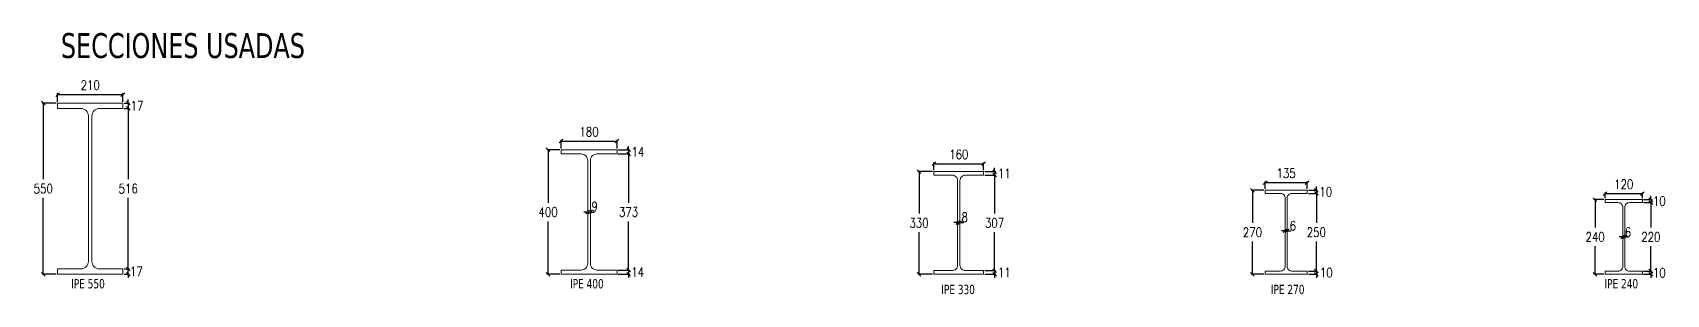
# Model space of a CAD drawing. Header units: millimetres. Extents: x -3396 to 88005, y -21236 to 35080.
# Drawn here: x 10819 to 16072, y -21236 to -20395 of the extents above; entities that cross this region are included whole.
import ezdxf
from ezdxf.enums import TextEntityAlignment as Align

# ---------------------------------------------------------------- set-up
doc = ezdxf.new("R2010")
doc.units = ezdxf.units.MM
doc.layers.add('COTAS', color=8, linetype='Continuous')
doc.layers.add('STL-OBJT', color=7, linetype='Continuous', plot=False)
doc.styles.add('CNI_COTAS', font='romans.shx', dxfattribs={"width": 0.8})
doc.styles.add('VERDANA', font='verdana.ttf')
doc.dimstyles.new('1.4', dxfattribs={"dimscale": 0, "dimtxt": 30, "dimasz": 12, "dimexe": 4, "dimexo": 4, "dimgap": 15, "dimtad": 1, "dimdec": 0, "dimzin": 4, "dimdsep": 46, "dimtxsty": 'CNI_COTAS', "dimblk": 'OBLIQUE', "dimcen": -0.09, "dimclrd": 256, "dimclrt": 3, "dimadec": 0, "dimazin": 0, "dimtfac": 1, "dimtdec": 0, "dimtmove": 2, "dimatfit": 0, "dimldrblk": 'DOT', "dimfxl": 0.05, "dimtolj": 1, "dimtzin": 0, "dimarcsym": 0})

# ---------------------------------------------------------------- blocks, each defined once
blk = doc.blocks.new('_Oblique')
at = {"color": 0, "linetype": 'ByBlock', "lineweight": -2}
blk.add_line((-0.5, -0.5), (0.5, 0.5), dxfattribs=at)
blk = doc.blocks.new('*D137')
at = {"layer": 'COTAS', "color": 0, "lineweight": -2, "transparency": 16777216}
for p, q in [((15871.4, -20931.8), (15839.4, -20931.8)), ((15871.4, -21171.8), (15839.4, -21171.8))]:
    blk.add_line(p, q, dxfattribs=at)
at = {"layer": 'COTAS', "lineweight": -2, "transparency": 16777216}
for p, q in [((15843.4, -20931.8), (15843.4, -21021.8)), ((15843.4, -21171.8), (15843.4, -21081.8))]:
    blk.add_line(p, q, dxfattribs=at)
at = {"layer": 'Defpoints', "color": 0, "transparency": 16777216}
for p in [(15843.4, -20931.8), (15875.4, -20931.8), (15875.4, -21171.8)]:
    blk.add_point(p, dxfattribs=at)
at = {"layer": 'COTAS', "lineweight": -2, "transparency": 16777216, "xscale": 12, "yscale": 12, "zscale": 12}
for p, rotation in [((15843.4, -20931.8), 90), ((15843.4, -21171.8), 270)]:
    blk.add_blockref('_Oblique', p, dxfattribs=dict(at, rotation=rotation))
at = {"layer": 'COTAS', "color": 3, "transparency": 16777216, "insert": (15843.4, -21051.8), "char_height": 30, "attachment_point": 5, "rotation": 0.01, "style": 'CNI_COTAS'}
blk.add_mtext('\\A1;240', dxfattribs=at)
blk = doc.blocks.new('_Dot')
at = {"color": 0, "linetype": 'ByBlock', "lineweight": -2}
blk.add_line((-0.5, 0), (-1, 0), dxfattribs=at)
at = {"color": 0, "linetype": 'ByBlock', "const_width": 0.5}
blk.add_lwpolyline([(-0.25, 0, 1), (0.25, 0, 1)], format="xyb", close=True, dxfattribs=at)
blk = doc.blocks.new('*D138')
at = {"layer": 'COTAS', "color": 0, "lineweight": -2, "transparency": 16777216}
for p, q in [((15875.4, -20927.8), (15875.4, -20908.7)), ((15995.4, -20927.8), (15995.4, -20908.7))]:
    blk.add_line(p, q, dxfattribs=at)
at = {"layer": 'COTAS', "lineweight": -2, "transparency": 16777216}
blk.add_line((15875.4, -20912.7), (15995.4, -20912.7), dxfattribs=at)
at = {"layer": 'Defpoints', "color": 0, "transparency": 16777216}
for p in [(15875.4, -20931.8), (15995.4, -20912.7), (15995.4, -20931.8)]:
    blk.add_point(p, dxfattribs=at)
at = {"layer": 'COTAS', "lineweight": -2, "transparency": 16777216, "xscale": 12, "yscale": 12, "zscale": 12, "rotation": 180}
blk.add_blockref('_Oblique', (15875.4, -20912.7), dxfattribs=at)
at = {"layer": 'COTAS', "lineweight": -2, "transparency": 16777216, "xscale": 12, "yscale": 12, "zscale": 12}
blk.add_blockref('_Oblique', (15995.4, -20912.7), dxfattribs=at)
at = {"layer": 'COTAS', "color": 3, "transparency": 16777216, "insert": (15935.4, -20882.7), "char_height": 30, "attachment_point": 5, "style": 'CNI_COTAS'}
blk.add_mtext('\\A1;120', dxfattribs=at)
blk = doc.blocks.new('*D139')
at = {"layer": 'COTAS', "color": 0, "lineweight": -2, "transparency": 16777216}
for p, q in [((15999.4, -20931.8), (16026.6, -20931.8)), ((15999.4, -20941.6), (16026.6, -20941.6))]:
    blk.add_line(p, q, dxfattribs=at)
at = {"layer": 'COTAS', "lineweight": -2, "transparency": 16777216}
for p, q in [((16022.6, -20931.8), (16022.6, -20919.8)), ((16022.6, -20931.8), (16022.6, -20941.6)), ((16022.6, -20941.6), (16022.6, -20953.6))]:
    blk.add_line(p, q, dxfattribs=at)
at = {"layer": 'Defpoints', "color": 0, "transparency": 16777216}
for p in [(15995.4, -20931.8), (15995.4, -20941.6), (16022.6, -20941.6)]:
    blk.add_point(p, dxfattribs=at)
at = {"layer": 'COTAS', "lineweight": -2, "transparency": 16777216, "xscale": 12, "yscale": 12, "zscale": 12}
for p, rotation in [((16022.6, -20931.8), 270), ((16022.6, -20941.6), 90)]:
    blk.add_blockref('_Oblique', p, dxfattribs=dict(at, rotation=rotation))
at = {"layer": 'COTAS', "color": 3, "transparency": 16777216, "insert": (16049.6, -20936.7), "char_height": 30, "attachment_point": 5, "rotation": 0.01, "style": 'CNI_COTAS'}
blk.add_mtext('\\A1;10', dxfattribs=at)
blk = doc.blocks.new('*D140')
at = {"layer": 'COTAS', "color": 0, "lineweight": -2, "transparency": 16777216}
for p, q in [((15999.4, -20941.6), (16026.6, -20941.6)), ((15999.4, -21162), (16026.6, -21162))]:
    blk.add_line(p, q, dxfattribs=at)
at = {"layer": 'COTAS', "lineweight": -2, "transparency": 16777216}
for p, q in [((16022.6, -20941.6), (16022.6, -21021.8)), ((16022.6, -21162), (16022.6, -21081.8))]:
    blk.add_line(p, q, dxfattribs=at)
at = {"layer": 'Defpoints', "color": 0, "transparency": 16777216}
for p in [(15995.4, -20941.6), (15995.4, -21162), (16022.6, -21162)]:
    blk.add_point(p, dxfattribs=at)
at = {"layer": 'COTAS', "lineweight": -2, "transparency": 16777216, "xscale": 12, "yscale": 12, "zscale": 12}
for p, rotation in [((16022.6, -20941.6), 90), ((16022.6, -21162), 270)]:
    blk.add_blockref('_Oblique', p, dxfattribs=dict(at, rotation=rotation))
at = {"layer": 'COTAS', "color": 3, "transparency": 16777216, "insert": (16022.6, -21051.8), "char_height": 30, "attachment_point": 5, "rotation": 0.01, "style": 'CNI_COTAS'}
blk.add_mtext('\\A1;220', dxfattribs=at)
blk = doc.blocks.new('*D141')
at = {"layer": 'COTAS', "color": 0, "lineweight": -2, "transparency": 16777216}
for p, q in [((15999.4, -21162), (16026.6, -21162)), ((15999.4, -21171.8), (16026.6, -21171.8))]:
    blk.add_line(p, q, dxfattribs=at)
at = {"layer": 'COTAS', "lineweight": -2, "transparency": 16777216}
for p, q in [((16022.6, -21162), (16022.6, -21150)), ((16022.6, -21162), (16022.6, -21171.8)), ((16022.6, -21171.8), (16022.6, -21183.8))]:
    blk.add_line(p, q, dxfattribs=at)
at = {"layer": 'Defpoints', "color": 0, "transparency": 16777216}
for p in [(15995.4, -21162), (15995.4, -21171.8), (16022.6, -21171.8)]:
    blk.add_point(p, dxfattribs=at)
at = {"layer": 'COTAS', "lineweight": -2, "transparency": 16777216, "xscale": 12, "yscale": 12, "zscale": 12}
for p, rotation in [((16022.6, -21162), 270), ((16022.6, -21171.8), 90)]:
    blk.add_blockref('_Oblique', p, dxfattribs=dict(at, rotation=rotation))
at = {"layer": 'COTAS', "color": 3, "transparency": 16777216, "insert": (16049.7, -21166.9), "char_height": 30, "attachment_point": 5, "rotation": 0.01, "style": 'CNI_COTAS'}
blk.add_mtext('\\A1;10', dxfattribs=at)
blk = doc.blocks.new('*D142')
at = {"layer": 'COTAS', "lineweight": -2, "transparency": 16777216}
for p, q in [((15932.3, -21051.8), (15920.3, -21051.8)), ((15932.3, -21051.8), (15938.5, -21051.8)), ((15938.5, -21051.8), (15950.5, -21051.8))]:
    blk.add_line(p, q, dxfattribs=at)
at = {"layer": 'COTAS', "color": 0, "lineweight": -2, "transparency": 16777216}
for p, q in [((15932.3, -21047.8), (15932.3, -21047.8)), ((15938.5, -21047.8), (15938.5, -21047.8))]:
    blk.add_line(p, q, dxfattribs=at)
at = {"layer": 'Defpoints', "color": 0, "transparency": 16777216}
for p in [(15932.3, -21051.8), (15938.5, -21051.8), (15938.5, -21051.8)]:
    blk.add_point(p, dxfattribs=at)
at = {"layer": 'COTAS', "lineweight": -2, "transparency": 16777216, "xscale": 12, "yscale": 12, "zscale": 12}
blk.add_blockref('_Oblique', (15932.3, -21051.8), dxfattribs=at)
at = {"layer": 'COTAS', "lineweight": -2, "transparency": 16777216, "xscale": 12, "yscale": 12, "zscale": 12, "rotation": 180}
blk.add_blockref('_Oblique', (15938.5, -21051.8), dxfattribs=at)
at = {"layer": 'COTAS', "color": 3, "transparency": 16777216, "insert": (15949.1, -21036.6), "char_height": 30, "attachment_point": 5, "style": 'CNI_COTAS'}
blk.add_mtext('\\A1;6', dxfattribs=at)
blk = doc.blocks.new('*D143')
at = {"layer": 'COTAS', "color": 0, "lineweight": -2, "transparency": 16777216}
for p, q in [((12513.8, -20771.8), (12472, -20771.8)), ((12513.8, -21171.8), (12472, -21171.8))]:
    blk.add_line(p, q, dxfattribs=at)
at = {"layer": 'COTAS', "lineweight": -2, "transparency": 16777216}
for p, q in [((12476, -20771.8), (12476, -20941.8)), ((12476, -21171.8), (12476, -21001.8))]:
    blk.add_line(p, q, dxfattribs=at)
at = {"layer": 'Defpoints', "color": 0, "transparency": 16777216}
for p in [(12476, -20771.8), (12517.8, -20771.8), (12517.8, -21171.8)]:
    blk.add_point(p, dxfattribs=at)
at = {"layer": 'COTAS', "lineweight": -2, "transparency": 16777216, "xscale": 12, "yscale": 12, "zscale": 12}
for p, rotation in [((12476, -20771.8), 90), ((12476, -21171.8), 270)]:
    blk.add_blockref('_Oblique', p, dxfattribs=dict(at, rotation=rotation))
at = {"layer": 'COTAS', "color": 3, "transparency": 16777216, "insert": (12476, -20971.8), "char_height": 30, "attachment_point": 5, "rotation": 0.01, "style": 'CNI_COTAS'}
blk.add_mtext('\\A1;400', dxfattribs=at)
blk = doc.blocks.new('*D144')
at = {"layer": 'COTAS', "color": 0, "lineweight": -2, "transparency": 16777216}
for p, q in [((12517.8, -20767.8), (12517.8, -20739.7)), ((12697.8, -20767.8), (12697.8, -20739.7))]:
    blk.add_line(p, q, dxfattribs=at)
at = {"layer": 'COTAS', "lineweight": -2, "transparency": 16777216}
blk.add_line((12517.8, -20743.7), (12697.8, -20743.7), dxfattribs=at)
at = {"layer": 'Defpoints', "color": 0, "transparency": 16777216}
for p in [(12697.8, -20743.7), (12517.8, -20771.8), (12697.8, -20771.8)]:
    blk.add_point(p, dxfattribs=at)
at = {"layer": 'COTAS', "lineweight": -2, "transparency": 16777216, "xscale": 12, "yscale": 12, "zscale": 12, "rotation": 180}
blk.add_blockref('_Oblique', (12517.8, -20743.7), dxfattribs=at)
at = {"layer": 'COTAS', "lineweight": -2, "transparency": 16777216, "xscale": 12, "yscale": 12, "zscale": 12}
blk.add_blockref('_Oblique', (12697.8, -20743.7), dxfattribs=at)
at = {"layer": 'COTAS', "color": 3, "transparency": 16777216, "insert": (12607.8, -20713.7), "char_height": 30, "attachment_point": 5, "style": 'CNI_COTAS'}
blk.add_mtext('\\A1;180', dxfattribs=at)
blk = doc.blocks.new('*D145')
at = {"layer": 'COTAS', "color": 0, "lineweight": -2, "transparency": 16777216}
for p, q in [((12701.8, -20771.8), (12738.9, -20771.8)), ((12701.8, -20785.3), (12738.9, -20785.3))]:
    blk.add_line(p, q, dxfattribs=at)
at = {"layer": 'COTAS', "lineweight": -2, "transparency": 16777216}
for p, q in [((12734.9, -20771.8), (12734.9, -20759.8)), ((12734.9, -20771.8), (12734.9, -20785.3)), ((12734.9, -20785.3), (12734.9, -20797.3))]:
    blk.add_line(p, q, dxfattribs=at)
at = {"layer": 'Defpoints', "color": 0, "transparency": 16777216}
for p in [(12697.8, -20771.8), (12697.8, -20785.3), (12734.9, -20785.3)]:
    blk.add_point(p, dxfattribs=at)
at = {"layer": 'COTAS', "lineweight": -2, "transparency": 16777216, "xscale": 12, "yscale": 12, "zscale": 12}
for p, rotation in [((12734.9, -20771.8), 270), ((12734.9, -20785.3), 90)]:
    blk.add_blockref('_Oblique', p, dxfattribs=dict(at, rotation=rotation))
at = {"layer": 'COTAS', "color": 3, "transparency": 16777216, "insert": (12764.9, -20778.6), "char_height": 30, "attachment_point": 5, "rotation": 0.01, "style": 'CNI_COTAS'}
blk.add_mtext('\\A1;14', dxfattribs=at)
blk = doc.blocks.new('*D146')
at = {"layer": 'COTAS', "color": 0, "lineweight": -2, "transparency": 16777216}
for p, q in [((12701.8, -20785.3), (12738.9, -20785.3)), ((12701.8, -21158.3), (12738.9, -21158.3))]:
    blk.add_line(p, q, dxfattribs=at)
at = {"layer": 'COTAS', "lineweight": -2, "transparency": 16777216}
for p, q in [((12734.9, -20785.3), (12734.9, -20941.8)), ((12734.9, -21158.3), (12734.9, -21001.8))]:
    blk.add_line(p, q, dxfattribs=at)
at = {"layer": 'Defpoints', "color": 0, "transparency": 16777216}
for p in [(12697.8, -20785.3), (12697.8, -21158.3), (12734.9, -21158.3)]:
    blk.add_point(p, dxfattribs=at)
at = {"layer": 'COTAS', "lineweight": -2, "transparency": 16777216, "xscale": 12, "yscale": 12, "zscale": 12}
for p, rotation in [((12734.9, -20785.3), 90), ((12734.9, -21158.3), 270)]:
    blk.add_blockref('_Oblique', p, dxfattribs=dict(at, rotation=rotation))
at = {"layer": 'COTAS', "color": 3, "transparency": 16777216, "insert": (12734.9, -20971.8), "char_height": 30, "attachment_point": 5, "rotation": 0.01, "style": 'CNI_COTAS'}
blk.add_mtext('\\A1;373', dxfattribs=at)
blk = doc.blocks.new('*D147')
at = {"layer": 'COTAS', "color": 0, "lineweight": -2, "transparency": 16777216}
for p, q in [((12701.8, -21158.3), (12738.9, -21158.3)), ((12701.8, -21171.8), (12738.9, -21171.8))]:
    blk.add_line(p, q, dxfattribs=at)
at = {"layer": 'COTAS', "lineweight": -2, "transparency": 16777216}
for p, q in [((12734.9, -21158.3), (12734.9, -21146.3)), ((12734.9, -21158.3), (12734.9, -21171.8)), ((12734.9, -21171.8), (12734.9, -21183.8))]:
    blk.add_line(p, q, dxfattribs=at)
at = {"layer": 'Defpoints', "color": 0, "transparency": 16777216}
for p in [(12697.8, -21158.3), (12697.8, -21171.8), (12734.9, -21171.8)]:
    blk.add_point(p, dxfattribs=at)
at = {"layer": 'COTAS', "lineweight": -2, "transparency": 16777216, "xscale": 12, "yscale": 12, "zscale": 12}
for p, rotation in [((12734.9, -21158.3), 270), ((12734.9, -21171.8), 90)]:
    blk.add_blockref('_Oblique', p, dxfattribs=dict(at, rotation=rotation))
at = {"layer": 'COTAS', "color": 3, "transparency": 16777216, "insert": (12764.2, -21165.1), "char_height": 30, "attachment_point": 5, "rotation": 0.01, "style": 'CNI_COTAS'}
blk.add_mtext('\\A1;14', dxfattribs=at)
blk = doc.blocks.new('*D148')
at = {"layer": 'COTAS', "lineweight": -2, "transparency": 16777216}
for p, q in [((12603.5, -20972.2), (12591.5, -20972.2)), ((12603.5, -20972.2), (12612.1, -20972.2)), ((12612.1, -20972.2), (12624.1, -20972.2))]:
    blk.add_line(p, q, dxfattribs=at)
at = {"layer": 'COTAS', "color": 0, "lineweight": -2, "transparency": 16777216}
for p, q in [((12603.5, -20975.8), (12603.5, -20976.2)), ((12612.1, -20975.8), (12612.1, -20976.2))]:
    blk.add_line(p, q, dxfattribs=at)
at = {"layer": 'Defpoints', "color": 0, "transparency": 16777216}
for p in [(12603.5, -20971.8), (12612.1, -20971.8), (12612.1, -20972.2)]:
    blk.add_point(p, dxfattribs=at)
at = {"layer": 'COTAS', "lineweight": -2, "transparency": 16777216, "xscale": 12, "yscale": 12, "zscale": 12}
blk.add_blockref('_Oblique', (12603.5, -20972.2), dxfattribs=at)
at = {"layer": 'COTAS', "lineweight": -2, "transparency": 16777216, "xscale": 12, "yscale": 12, "zscale": 12, "rotation": 180}
blk.add_blockref('_Oblique', (12612.1, -20972.2), dxfattribs=at)
at = {"layer": 'COTAS', "color": 3, "transparency": 16777216, "insert": (12626, -20953.6), "char_height": 30, "attachment_point": 5, "style": 'CNI_COTAS'}
blk.add_mtext('\\A1;9', dxfattribs=at)
blk = doc.blocks.new('*D149')
at = {"layer": 'COTAS', "color": 0, "lineweight": -2, "transparency": 16777216}
for p, q in [((13712.9, -20841.8), (13665, -20841.8)), ((13712.9, -21171.8), (13665, -21171.8))]:
    blk.add_line(p, q, dxfattribs=at)
at = {"layer": 'COTAS', "lineweight": -2, "transparency": 16777216}
for p, q in [((13669, -20841.8), (13669, -20976.8)), ((13669, -21171.8), (13669, -21036.8))]:
    blk.add_line(p, q, dxfattribs=at)
at = {"layer": 'Defpoints', "color": 0, "transparency": 16777216}
for p in [(13669, -20841.8), (13716.9, -20841.8), (13716.9, -21171.8)]:
    blk.add_point(p, dxfattribs=at)
at = {"layer": 'COTAS', "lineweight": -2, "transparency": 16777216, "xscale": 12, "yscale": 12, "zscale": 12}
for p, rotation in [((13669, -20841.8), 90), ((13669, -21171.8), 270)]:
    blk.add_blockref('_Oblique', p, dxfattribs=dict(at, rotation=rotation))
at = {"layer": 'COTAS', "color": 3, "transparency": 16777216, "insert": (13669, -21006.8), "char_height": 30, "attachment_point": 5, "rotation": 0.01, "style": 'CNI_COTAS'}
blk.add_mtext('\\A1;330', dxfattribs=at)
blk = doc.blocks.new('*D150')
at = {"layer": 'COTAS', "color": 0, "lineweight": -2, "transparency": 16777216}
for p, q in [((13716.9, -20837.8), (13716.9, -20812.5)), ((13876.9, -20837.8), (13876.9, -20812.5))]:
    blk.add_line(p, q, dxfattribs=at)
at = {"layer": 'COTAS', "lineweight": -2, "transparency": 16777216}
blk.add_line((13716.9, -20816.5), (13876.9, -20816.5), dxfattribs=at)
at = {"layer": 'Defpoints', "color": 0, "transparency": 16777216}
for p in [(13716.9, -20841.8), (13876.9, -20816.5), (13876.9, -20841.8)]:
    blk.add_point(p, dxfattribs=at)
at = {"layer": 'COTAS', "lineweight": -2, "transparency": 16777216, "xscale": 12, "yscale": 12, "zscale": 12, "rotation": 180}
blk.add_blockref('_Oblique', (13716.9, -20816.5), dxfattribs=at)
at = {"layer": 'COTAS', "lineweight": -2, "transparency": 16777216, "xscale": 12, "yscale": 12, "zscale": 12}
blk.add_blockref('_Oblique', (13876.9, -20816.5), dxfattribs=at)
at = {"layer": 'COTAS', "color": 3, "transparency": 16777216, "insert": (13796.9, -20786.5), "char_height": 30, "attachment_point": 5, "style": 'CNI_COTAS'}
blk.add_mtext('\\A1;160', dxfattribs=at)
blk = doc.blocks.new('*D151')
at = {"layer": 'COTAS', "color": 0, "lineweight": -2, "transparency": 16777216}
for p, q in [((13880.9, -20853.3), (13916, -20853.3)), ((13880.9, -21160.3), (13916, -21160.3))]:
    blk.add_line(p, q, dxfattribs=at)
at = {"layer": 'COTAS', "lineweight": -2, "transparency": 16777216}
for p, q in [((13912, -20853.3), (13912, -20976.8)), ((13912, -21160.3), (13912, -21036.8))]:
    blk.add_line(p, q, dxfattribs=at)
at = {"layer": 'Defpoints', "color": 0, "transparency": 16777216}
for p in [(13876.9, -20853.3), (13876.9, -21160.3), (13912, -21160.3)]:
    blk.add_point(p, dxfattribs=at)
at = {"layer": 'COTAS', "lineweight": -2, "transparency": 16777216, "xscale": 12, "yscale": 12, "zscale": 12}
for p, rotation in [((13912, -20853.3), 90), ((13912, -21160.3), 270)]:
    blk.add_blockref('_Oblique', p, dxfattribs=dict(at, rotation=rotation))
at = {"layer": 'COTAS', "color": 3, "transparency": 16777216, "insert": (13912, -21006.8), "char_height": 30, "attachment_point": 5, "rotation": 0.01, "style": 'CNI_COTAS'}
blk.add_mtext('\\A1;307', dxfattribs=at)
blk = doc.blocks.new('*D152')
at = {"layer": 'COTAS', "color": 0, "lineweight": -2, "transparency": 16777216}
for p, q in [((13880.9, -21160.3), (13916, -21160.3)), ((13880.9, -21171.8), (13916, -21171.8))]:
    blk.add_line(p, q, dxfattribs=at)
at = {"layer": 'COTAS', "lineweight": -2, "transparency": 16777216}
for p, q in [((13912, -21160.3), (13912, -21148.3)), ((13912, -21160.3), (13912, -21171.8)), ((13912, -21171.8), (13912, -21183.8))]:
    blk.add_line(p, q, dxfattribs=at)
at = {"layer": 'Defpoints', "color": 0, "transparency": 16777216}
for p in [(13876.9, -21160.3), (13876.9, -21171.8), (13912, -21171.8)]:
    blk.add_point(p, dxfattribs=at)
at = {"layer": 'COTAS', "lineweight": -2, "transparency": 16777216, "xscale": 12, "yscale": 12, "zscale": 12}
for p, rotation in [((13912, -21160.3), 270), ((13912, -21171.8), 90)]:
    blk.add_blockref('_Oblique', p, dxfattribs=dict(at, rotation=rotation))
at = {"layer": 'COTAS', "color": 3, "transparency": 16777216, "insert": (13943.2, -21166.1), "char_height": 30, "attachment_point": 5, "rotation": 0.01, "style": 'CNI_COTAS'}
blk.add_mtext('\\A1;11', dxfattribs=at)
blk = doc.blocks.new('*D136')
at = {"layer": 'COTAS', "color": 0, "lineweight": -2, "transparency": 16777216}
for p, q in [((13880.9, -20841.8), (13916, -20841.8)), ((13880.9, -20853.3), (13916, -20853.3))]:
    blk.add_line(p, q, dxfattribs=at)
at = {"layer": 'COTAS', "lineweight": -2, "transparency": 16777216}
for p, q in [((13912, -20841.8), (13912, -20829.8)), ((13912, -20841.8), (13912, -20853.3)), ((13912, -20853.3), (13912, -20865.3))]:
    blk.add_line(p, q, dxfattribs=at)
at = {"layer": 'Defpoints', "color": 0, "transparency": 16777216}
for p in [(13876.9, -20841.8), (13876.9, -20853.3), (13912, -20853.3)]:
    blk.add_point(p, dxfattribs=at)
at = {"layer": 'COTAS', "lineweight": -2, "transparency": 16777216, "xscale": 12, "yscale": 12, "zscale": 12}
for p, rotation in [((13912, -20841.8), 270), ((13912, -20853.3), 90)]:
    blk.add_blockref('_Oblique', p, dxfattribs=dict(at, rotation=rotation))
at = {"layer": 'COTAS', "color": 3, "transparency": 16777216, "insert": (13943.2, -20847.6), "char_height": 30, "attachment_point": 5, "rotation": 0.01, "style": 'CNI_COTAS'}
blk.add_mtext('\\A1;11', dxfattribs=at)
blk = doc.blocks.new('*D153')
at = {"layer": 'COTAS', "lineweight": -2, "transparency": 16777216}
for p, q in [((13793.2, -21005.7), (13781.2, -21005.7)), ((13793.2, -21005.7), (13800.7, -21005.7)), ((13800.7, -21005.7), (13812.7, -21005.7))]:
    blk.add_line(p, q, dxfattribs=at)
at = {"layer": 'COTAS', "color": 0, "lineweight": -2, "transparency": 16777216}
for p, q in [((13793.2, -21002.8), (13793.2, -21001.7)), ((13800.7, -21002.8), (13800.7, -21001.7))]:
    blk.add_line(p, q, dxfattribs=at)
at = {"layer": 'Defpoints', "color": 0, "transparency": 16777216}
for p in [(13793.2, -21006.8), (13800.7, -21005.7), (13800.7, -21006.8)]:
    blk.add_point(p, dxfattribs=at)
at = {"layer": 'COTAS', "lineweight": -2, "transparency": 16777216, "xscale": 12, "yscale": 12, "zscale": 12}
blk.add_blockref('_Oblique', (13793.2, -21005.7), dxfattribs=at)
at = {"layer": 'COTAS', "lineweight": -2, "transparency": 16777216, "xscale": 12, "yscale": 12, "zscale": 12, "rotation": 180}
blk.add_blockref('_Oblique', (13800.7, -21005.7), dxfattribs=at)
at = {"layer": 'COTAS', "color": 3, "transparency": 16777216, "insert": (13816, -20988.6), "char_height": 30, "attachment_point": 5, "style": 'CNI_COTAS'}
blk.add_mtext('\\A1;8', dxfattribs=at)
blk = doc.blocks.new('*D154')
at = {"layer": 'COTAS', "color": 0, "lineweight": -2, "transparency": 16777216}
for p, q in [((14778.3, -20901.8), (14737.3, -20901.8)), ((14778.3, -21171.8), (14737.3, -21171.8))]:
    blk.add_line(p, q, dxfattribs=at)
at = {"layer": 'COTAS', "lineweight": -2, "transparency": 16777216}
for p, q in [((14741.3, -20901.8), (14741.3, -21006.8)), ((14741.3, -21171.8), (14741.3, -21066.8))]:
    blk.add_line(p, q, dxfattribs=at)
at = {"layer": 'Defpoints', "color": 0, "transparency": 16777216}
for p in [(14741.3, -20901.8), (14782.3, -20901.8), (14782.3, -21171.8)]:
    blk.add_point(p, dxfattribs=at)
at = {"layer": 'COTAS', "lineweight": -2, "transparency": 16777216, "xscale": 12, "yscale": 12, "zscale": 12}
for p, rotation in [((14741.3, -20901.8), 90), ((14741.3, -21171.8), 270)]:
    blk.add_blockref('_Oblique', p, dxfattribs=dict(at, rotation=rotation))
at = {"layer": 'COTAS', "color": 3, "transparency": 16777216, "insert": (14741.3, -21036.8), "char_height": 30, "attachment_point": 5, "rotation": 0.01, "style": 'CNI_COTAS'}
blk.add_mtext('\\A1;270', dxfattribs=at)
blk = doc.blocks.new('*D155')
at = {"layer": 'COTAS', "color": 0, "lineweight": -2, "transparency": 16777216}
for p, q in [((14782.3, -20897.8), (14782.3, -20873.4)), ((14917.3, -20897.8), (14917.3, -20873.4))]:
    blk.add_line(p, q, dxfattribs=at)
at = {"layer": 'COTAS', "lineweight": -2, "transparency": 16777216}
blk.add_line((14782.3, -20877.4), (14917.3, -20877.4), dxfattribs=at)
at = {"layer": 'Defpoints', "color": 0, "transparency": 16777216}
for p in [(14782.3, -20901.8), (14917.3, -20877.4), (14917.3, -20901.8)]:
    blk.add_point(p, dxfattribs=at)
at = {"layer": 'COTAS', "lineweight": -2, "transparency": 16777216, "xscale": 12, "yscale": 12, "zscale": 12, "rotation": 180}
blk.add_blockref('_Oblique', (14782.3, -20877.4), dxfattribs=at)
at = {"layer": 'COTAS', "lineweight": -2, "transparency": 16777216, "xscale": 12, "yscale": 12, "zscale": 12}
blk.add_blockref('_Oblique', (14917.3, -20877.4), dxfattribs=at)
at = {"layer": 'COTAS', "color": 3, "transparency": 16777216, "insert": (14849.8, -20847.4), "char_height": 30, "attachment_point": 5, "style": 'CNI_COTAS'}
blk.add_mtext('\\A1;135', dxfattribs=at)
blk = doc.blocks.new('*D156')
at = {"layer": 'COTAS', "color": 0, "lineweight": -2, "transparency": 16777216}
for p, q in [((14921.3, -20901.8), (14950.8, -20901.8)), ((14921.3, -20912), (14950.8, -20912))]:
    blk.add_line(p, q, dxfattribs=at)
at = {"layer": 'COTAS', "lineweight": -2, "transparency": 16777216}
for p, q in [((14946.8, -20901.8), (14946.8, -20889.8)), ((14946.8, -20901.8), (14946.8, -20912)), ((14946.8, -20912), (14946.8, -20924))]:
    blk.add_line(p, q, dxfattribs=at)
at = {"layer": 'Defpoints', "color": 0, "transparency": 16777216}
for p in [(14917.3, -20901.8), (14917.3, -20912), (14946.8, -20912)]:
    blk.add_point(p, dxfattribs=at)
at = {"layer": 'COTAS', "lineweight": -2, "transparency": 16777216, "xscale": 12, "yscale": 12, "zscale": 12}
for p, rotation in [((14946.8, -20901.8), 270), ((14946.8, -20912), 90)]:
    blk.add_blockref('_Oblique', p, dxfattribs=dict(at, rotation=rotation))
at = {"layer": 'COTAS', "color": 3, "transparency": 16777216, "insert": (14977.3, -20906.9), "char_height": 30, "attachment_point": 5, "rotation": 0.01, "style": 'CNI_COTAS'}
blk.add_mtext('\\A1;10', dxfattribs=at)
blk = doc.blocks.new('*D157')
at = {"layer": 'COTAS', "color": 0, "lineweight": -2, "transparency": 16777216}
for p, q in [((14921.3, -20912), (14950.8, -20912)), ((14921.3, -21161.6), (14950.8, -21161.6))]:
    blk.add_line(p, q, dxfattribs=at)
at = {"layer": 'COTAS', "lineweight": -2, "transparency": 16777216}
for p, q in [((14946.8, -20912), (14946.8, -21006.8)), ((14946.8, -21161.6), (14946.8, -21066.8))]:
    blk.add_line(p, q, dxfattribs=at)
at = {"layer": 'Defpoints', "color": 0, "transparency": 16777216}
for p in [(14917.3, -20912), (14917.3, -21161.6), (14946.8, -21161.6)]:
    blk.add_point(p, dxfattribs=at)
at = {"layer": 'COTAS', "lineweight": -2, "transparency": 16777216, "xscale": 12, "yscale": 12, "zscale": 12}
for p, rotation in [((14946.8, -20912), 90), ((14946.8, -21161.6), 270)]:
    blk.add_blockref('_Oblique', p, dxfattribs=dict(at, rotation=rotation))
at = {"layer": 'COTAS', "color": 3, "transparency": 16777216, "insert": (14946.8, -21036.8), "char_height": 30, "attachment_point": 5, "rotation": 0.01, "style": 'CNI_COTAS'}
blk.add_mtext('\\A1;250', dxfattribs=at)
blk = doc.blocks.new('*D158')
at = {"layer": 'COTAS', "color": 0, "lineweight": -2, "transparency": 16777216}
for p, q in [((14921.3, -21161.6), (14950.8, -21161.6)), ((14921.3, -21171.8), (14950.8, -21171.8))]:
    blk.add_line(p, q, dxfattribs=at)
at = {"layer": 'COTAS', "lineweight": -2, "transparency": 16777216}
for p, q in [((14946.8, -21161.6), (14946.8, -21149.6)), ((14946.8, -21161.6), (14946.8, -21171.8)), ((14946.8, -21171.8), (14946.8, -21183.8))]:
    blk.add_line(p, q, dxfattribs=at)
at = {"layer": 'Defpoints', "color": 0, "transparency": 16777216}
for p in [(14917.3, -21161.6), (14917.3, -21171.8), (14946.8, -21171.8)]:
    blk.add_point(p, dxfattribs=at)
at = {"layer": 'COTAS', "lineweight": -2, "transparency": 16777216, "xscale": 12, "yscale": 12, "zscale": 12}
for p, rotation in [((14946.8, -21161.6), 270), ((14946.8, -21171.8), 90)]:
    blk.add_blockref('_Oblique', p, dxfattribs=dict(at, rotation=rotation))
at = {"layer": 'COTAS', "color": 3, "transparency": 16777216, "insert": (14978.8, -21166.7), "char_height": 30, "attachment_point": 5, "rotation": 0.01, "style": 'CNI_COTAS'}
blk.add_mtext('\\A1;10', dxfattribs=at)
blk = doc.blocks.new('*D159')
at = {"layer": 'COTAS', "lineweight": -2, "transparency": 16777216}
for p, q in [((14846.5, -21032.1), (14834.5, -21032.1)), ((14846.5, -21032.1), (14852.9, -21032.1)), ((14852.9, -21032.1), (14864.9, -21032.1))]:
    blk.add_line(p, q, dxfattribs=at)
at = {"layer": 'COTAS', "color": 0, "lineweight": -2, "transparency": 16777216}
for p, q in [((14846.5, -21032.8), (14846.5, -21028.1)), ((14852.9, -21032.8), (14852.9, -21028.1))]:
    blk.add_line(p, q, dxfattribs=at)
at = {"layer": 'Defpoints', "color": 0, "transparency": 16777216}
for p in [(14846.5, -21036.8), (14852.9, -21032.1), (14852.9, -21036.8)]:
    blk.add_point(p, dxfattribs=at)
at = {"layer": 'COTAS', "lineweight": -2, "transparency": 16777216, "xscale": 12, "yscale": 12, "zscale": 12}
blk.add_blockref('_Oblique', (14846.5, -21032.1), dxfattribs=at)
at = {"layer": 'COTAS', "lineweight": -2, "transparency": 16777216, "xscale": 12, "yscale": 12, "zscale": 12, "rotation": 180}
blk.add_blockref('_Oblique', (14852.9, -21032.1), dxfattribs=at)
at = {"layer": 'COTAS', "color": 3, "transparency": 16777216, "insert": (14871.3, -21015.9), "char_height": 30, "attachment_point": 5, "style": 'CNI_COTAS'}
blk.add_mtext('\\A1;6', dxfattribs=at)
blk = doc.blocks.new('*D160')
at = {"layer": 'COTAS', "color": 0, "lineweight": -2, "transparency": 16777216}
for p, q in [((10894.5, -20621.8), (10848.6, -20621.8)), ((10894.5, -21171.8), (10848.6, -21171.8))]:
    blk.add_line(p, q, dxfattribs=at)
at = {"layer": 'COTAS', "lineweight": -2, "transparency": 16777216}
for p, q in [((10852.6, -20621.8), (10852.6, -20866.8)), ((10852.6, -21171.8), (10852.6, -20926.8))]:
    blk.add_line(p, q, dxfattribs=at)
at = {"layer": 'Defpoints', "color": 0, "transparency": 16777216}
for p in [(10852.6, -20621.8), (10898.5, -20621.8), (10898.5, -21171.8)]:
    blk.add_point(p, dxfattribs=at)
at = {"layer": 'COTAS', "lineweight": -2, "transparency": 16777216, "xscale": 12, "yscale": 12, "zscale": 12}
for p, rotation in [((10852.6, -20621.8), 90), ((10852.6, -21171.8), 270)]:
    blk.add_blockref('_Oblique', p, dxfattribs=dict(at, rotation=rotation))
at = {"layer": 'COTAS', "color": 3, "transparency": 16777216, "insert": (10852.6, -20896.8), "char_height": 30, "attachment_point": 5, "rotation": 0.01, "style": 'CNI_COTAS'}
blk.add_mtext('\\A1;550', dxfattribs=at)
blk = doc.blocks.new('*D161')
at = {"layer": 'COTAS', "color": 0, "lineweight": -2, "transparency": 16777216}
for p, q in [((10898.5, -20617.8), (10898.5, -20590.3)), ((11108.5, -20617.8), (11108.5, -20590.3))]:
    blk.add_line(p, q, dxfattribs=at)
at = {"layer": 'COTAS', "lineweight": -2, "transparency": 16777216}
blk.add_line((10898.5, -20594.3), (11108.5, -20594.3), dxfattribs=at)
at = {"layer": 'Defpoints', "color": 0, "transparency": 16777216}
for p in [(11108.5, -20594.3), (10898.5, -20621.8), (11108.5, -20621.8)]:
    blk.add_point(p, dxfattribs=at)
at = {"layer": 'COTAS', "lineweight": -2, "transparency": 16777216, "xscale": 12, "yscale": 12, "zscale": 12, "rotation": 180}
blk.add_blockref('_Oblique', (10898.5, -20594.3), dxfattribs=at)
at = {"layer": 'COTAS', "lineweight": -2, "transparency": 16777216, "xscale": 12, "yscale": 12, "zscale": 12}
blk.add_blockref('_Oblique', (11108.5, -20594.3), dxfattribs=at)
at = {"layer": 'COTAS', "color": 3, "transparency": 16777216, "insert": (11003.5, -20564.3), "char_height": 30, "attachment_point": 5, "style": 'CNI_COTAS'}
blk.add_mtext('\\A1;210', dxfattribs=at)
blk = doc.blocks.new('*D162')
at = {"layer": 'COTAS', "color": 0, "lineweight": -2, "transparency": 16777216}
for p, q in [((11112.5, -20621.8), (11129.8, -20621.8)), ((11112.5, -20639), (11129.8, -20639))]:
    blk.add_line(p, q, dxfattribs=at)
at = {"layer": 'COTAS', "lineweight": -2, "transparency": 16777216}
for p, q in [((11125.8, -20621.8), (11125.8, -20609.8)), ((11125.8, -20621.8), (11125.8, -20639)), ((11125.8, -20639), (11125.8, -20651))]:
    blk.add_line(p, q, dxfattribs=at)
at = {"layer": 'Defpoints', "color": 0, "transparency": 16777216}
for p in [(11108.5, -20621.8), (11108.5, -20639), (11125.8, -20639)]:
    blk.add_point(p, dxfattribs=at)
at = {"layer": 'COTAS', "lineweight": -2, "transparency": 16777216, "xscale": 12, "yscale": 12, "zscale": 12}
for p, rotation in [((11125.8, -20621.8), 270), ((11125.8, -20639), 90)]:
    blk.add_blockref('_Oblique', p, dxfattribs=dict(at, rotation=rotation))
at = {"layer": 'COTAS', "color": 3, "transparency": 16777216, "insert": (11154.3, -20630.4), "char_height": 30, "attachment_point": 5, "rotation": 0.01, "style": 'CNI_COTAS'}
blk.add_mtext('\\A1;17', dxfattribs=at)
blk = doc.blocks.new('*D163')
at = {"layer": 'COTAS', "color": 0, "lineweight": -2, "transparency": 16777216}
for p, q in [((11112.5, -20639), (11129.8, -20639)), ((11112.5, -21154.6), (11129.8, -21154.6))]:
    blk.add_line(p, q, dxfattribs=at)
at = {"layer": 'COTAS', "lineweight": -2, "transparency": 16777216}
for p, q in [((11125.8, -20639), (11125.8, -20866.8)), ((11125.8, -21154.6), (11125.8, -20926.8))]:
    blk.add_line(p, q, dxfattribs=at)
at = {"layer": 'Defpoints', "color": 0, "transparency": 16777216}
for p in [(11108.5, -20639), (11108.5, -21154.6), (11125.8, -21154.6)]:
    blk.add_point(p, dxfattribs=at)
at = {"layer": 'COTAS', "lineweight": -2, "transparency": 16777216, "xscale": 12, "yscale": 12, "zscale": 12}
for p, rotation in [((11125.8, -20639), 90), ((11125.8, -21154.6), 270)]:
    blk.add_blockref('_Oblique', p, dxfattribs=dict(at, rotation=rotation))
at = {"layer": 'COTAS', "color": 3, "transparency": 16777216, "insert": (11125.8, -20896.8), "char_height": 30, "attachment_point": 5, "rotation": 0.01, "style": 'CNI_COTAS'}
blk.add_mtext('\\A1;516', dxfattribs=at)
blk = doc.blocks.new('*D164')
at = {"layer": 'COTAS', "color": 0, "lineweight": -2, "transparency": 16777216}
for p, q in [((11112.5, -21154.6), (11129.8, -21154.6)), ((11112.5, -21171.8), (11129.8, -21171.8))]:
    blk.add_line(p, q, dxfattribs=at)
at = {"layer": 'COTAS', "lineweight": -2, "transparency": 16777216}
for p, q in [((11125.8, -21154.6), (11125.8, -21142.6)), ((11125.8, -21171.8), (11125.8, -21154.6)), ((11125.8, -21171.8), (11125.8, -21183.8))]:
    blk.add_line(p, q, dxfattribs=at)
at = {"layer": 'Defpoints', "color": 0, "transparency": 16777216}
for p in [(11108.5, -21154.6), (11108.5, -21171.8), (11125.8, -21154.6)]:
    blk.add_point(p, dxfattribs=at)
at = {"layer": 'COTAS', "lineweight": -2, "transparency": 16777216, "xscale": 12, "yscale": 12, "zscale": 12}
for p, rotation in [((11125.8, -21154.6), 270), ((11125.8, -21171.8), 90)]:
    blk.add_blockref('_Oblique', p, dxfattribs=dict(at, rotation=rotation))
at = {"layer": 'COTAS', "color": 3, "transparency": 16777216, "insert": (11151.8, -21163.2), "char_height": 30, "attachment_point": 5, "rotation": 0.01, "style": 'CNI_COTAS'}
blk.add_mtext('\\A1;17', dxfattribs=at)

msp = doc.modelspace()

# ---------------------------------------------------------------- linework, layer by layer
at = {"layer": 'STL-OBJT', "lineweight": 5}
for points in [[(11108.5, -20621.8), (10898.5, -20621.8), (10898.5, -20639), (10973.9, -20639, -0.414214), (10997.9, -20663), (10997.9, -21130.6, -0.414214), (10973.9, -21154.6), (10898.5, -21154.6), (10898.5, -21171.8), (11108.5, -21171.8), (11108.5, -21154.6), (11033, -21154.6, -0.414214), (11009, -21130.6), (11009, -20663, -0.414214), (11033, -20639), (11108.5, -20639)], [(12582.5, -21158.3), (12517.8, -21158.3), (12517.8, -21171.8), (12697.8, -21171.8), (12697.8, -21158.3), (12633.1, -21158.3, -0.414214), (12612.1, -21137.3), (12612.1, -20806.3, -0.414214), (12633.1, -20785.3), (12697.8, -20785.3), (12697.8, -20771.8), (12517.8, -20771.8), (12517.8, -20785.3), (12582.5, -20785.3, -0.414214), (12603.5, -20806.3), (12603.5, -21137.3, -0.414214)], [(13775.2, -21160.3, 0.414214), (13793.2, -21142.3), (13793.2, -20871.3, 0.414214), (13775.2, -20853.3), (13716.9, -20853.3), (13716.9, -20841.8), (13876.9, -20841.8), (13876.9, -20853.3), (13818.7, -20853.3, 0.414214), (13800.7, -20871.3), (13800.7, -21142.3, 0.414214), (13818.7, -21160.3), (13876.9, -21160.3), (13876.9, -21171.8), (13716.9, -21171.8), (13716.9, -21160.3)], [(14782.3, -21161.6), (14831.5, -21161.6, 0.414214), (14846.5, -21146.6), (14846.5, -20927, 0.414214), (14831.5, -20912), (14782.3, -20912), (14782.3, -20901.8), (14917.3, -20901.8), (14917.3, -20912), (14868.1, -20912, 0.414214), (14853.1, -20927), (14853.1, -21146.6, 0.414214), (14868.1, -21161.6), (14917.3, -21161.6), (14917.3, -21171.8), (14782.3, -21171.8)], [(15875.4, -20941.6), (15917.3, -20941.6, -0.414214), (15932.3, -20956.6), (15932.3, -21147, -0.414214), (15917.3, -21162), (15875.4, -21162), (15875.4, -21171.8), (15995.4, -21171.8), (15995.4, -21162), (15953.5, -21162, -0.414214), (15938.5, -21147), (15938.5, -20956.6, -0.414214), (15953.5, -20941.6), (15995.4, -20941.6), (15995.4, -20931.8), (15875.4, -20931.8)]]:
    msp.add_lwpolyline(points, format="xyb", close=True, dxfattribs=at)

# ---------------------------------------------------------------- texts
at = {"color": 96, "style": 'VERDANA', "width": 0.7}
for s, height, p in [('SECCIONES USADAS', 80, (11301.7, -20436.9)), ('IPE 330', 30, (13794.7, -21220.8)), ('IPE 270', 30, (14854.6, -21220.8))]:
    msp.add_text(s, height=height, dxfattribs=at).set_placement(p, align=Align.MIDDLE_CENTER)
for s, p in [('IPE 550', (10942.3, -21217.3)), ('IPE 400', (12546.8, -21217.3)), ('IPE 240', (15873.5, -21217.3))]:
    msp.add_text(s, height=30, dxfattribs=at).set_placement(p)

# ---------------------------------------------------------------- dimensions: what is measured, and where the dimension line sits
at = {"layer": 'COTAS'}
for base, p1, p2, picture, middle in [((11108.5, -20594.3), (10898.5, -20621.8), (11108.5, -20621.8), '*D161', (11003.5, -20564.3)), ((12697.8, -20743.7), (12517.8, -20771.8), (12697.8, -20771.8), '*D144', (12607.8, -20713.7)), ((13876.9, -20816.5), (13716.9, -20841.8), (13876.9, -20841.8), '*D150', (13796.9, -20786.5)), ((14917.3, -20877.4), (14782.3, -20901.8), (14917.3, -20901.8), '*D155', (14849.8, -20847.4)), ((15995.4, -20912.7), (15875.4, -20931.8), (15995.4, -20931.8), '*D138', (15935.4, -20882.7))]:
    dim = msp.add_linear_dim(base=base, p1=p1, p2=p2, dimstyle='1.4', override={"dimscale": 1}, dxfattribs=at)
    dim.commit()
    dim.dimension.update_dxf_attribs({"geometry": picture, "text_midpoint": middle})
for base, p1, p2, picture, middle in [((10852.6, -20621.8), (10898.5, -21171.8), (10898.5, -20621.8), '*D160', (10852.6, -20896.8)), ((11125.8, -21154.6), (11108.5, -20639), (11108.5, -21154.6), '*D163', (11125.8, -20896.8)), ((12476, -20771.8), (12517.8, -21171.8), (12517.8, -20771.8), '*D143', (12476, -20971.8)), ((12734.9, -21158.3), (12697.8, -20785.3), (12697.8, -21158.3), '*D146', (12734.9, -20971.8)), ((13669, -20841.8), (13716.9, -21171.8), (13716.9, -20841.8), '*D149', (13669, -21006.8)), ((13912, -21160.3), (13876.9, -20853.3), (13876.9, -21160.3), '*D151', (13912, -21006.8)), ((14741.3, -20901.8), (14782.3, -21171.8), (14782.3, -20901.8), '*D154', (14741.3, -21036.8)), ((14946.8, -21161.6), (14917.3, -20912), (14917.3, -21161.6), '*D157', (14946.8, -21036.8)), ((15843.4, -20931.8), (15875.4, -21171.8), (15875.4, -20931.8), '*D137', (15843.4, -21051.8)), ((16022.6, -21162), (15995.4, -20941.6), (15995.4, -21162), '*D140', (16022.6, -21051.8))]:
    dim = msp.add_linear_dim(base=base, p1=p1, p2=p2, angle=90, dimstyle='1.4', override={"dimscale": 1}, dxfattribs=at)
    dim.commit()
    dim.dimension.update_dxf_attribs({"geometry": picture, "text_midpoint": middle, "text_rotation": 0.01})
for base, p1, p2, picture, middle in [((11125.8, -20639), (11108.5, -20621.8), (11108.5, -20639), '*D162', (11154.3, -20630.4)), ((12734.9134577, -20785.3400924), (12697.8278711, -20771.8400924), (12697.8278711, -20785.3400924), '*D145', (12764.8785825, -20778.5900924)), ((13911.993138, -20853.3400924), (13876.9007123, -20841.8400924), (13876.9007123, -20853.3400924), '*D136', (13943.1892774, -20847.5900924)), ((14946.8, -20912), (14917.3, -20901.8), (14917.3, -20912), '*D156', (14977.3, -20906.9)), ((16022.6, -20941.6), (15995.4, -20931.8), (15995.4, -20941.6), '*D139', (16049.6, -20936.7)), ((11125.8, -21154.6), (11108.5, -21171.8), (11108.5, -21154.6), '*D164', (11151.8, -21163.2)), ((12734.9134577, -21171.8400924), (12697.8278711, -21158.3400924), (12697.8278711, -21171.8400924), '*D147', (12764.2183701, -21165.0900924)), ((13911.993138, -21171.8400924), (13876.9007123, -21160.3400924), (13876.9007123, -21171.8400924), '*D152', (13943.1892774, -21166.0900924)), ((14946.8, -21171.8), (14917.3, -21161.6), (14917.3, -21171.8), '*D158', (14978.8, -21166.7)), ((16022.6, -21171.8), (15995.4, -21162), (15995.4, -21171.8), '*D141', (16049.7, -21166.9))]:
    dim = msp.add_linear_dim(base=base, p1=p1, p2=p2, angle=90, dimstyle='1.4', override={"dimscale": 1}, dxfattribs=at)
    dim.commit()
    dim.dimension.update_dxf_attribs({"geometry": picture, "text_midpoint": middle, "dimtype": 160, "text_rotation": 0.01})
for base, p1, p2, picture, middle in [((12612.1, -20972.2), (12603.5, -20971.8), (12612.1, -20971.8), '*D148', (12626, -20953.6)), ((13800.6507123, -21005.6704115), (13793.1507123, -21006.8400924), (13800.6507123, -21006.8400924), '*D153', (13815.9628363, -20988.6193347)), ((14852.9, -21032.1), (14846.5, -21036.8), (14852.9, -21036.8), '*D159', (14871.3, -21015.9)), ((15938.5, -21051.8), (15932.3, -21051.8), (15938.5, -21051.8), '*D142', (15949.1, -21036.6))]:
    dim = msp.add_linear_dim(base=base, p1=p1, p2=p2, dimstyle='1.4', override={"dimscale": 1}, dxfattribs=at)
    dim.commit()
    dim.dimension.update_dxf_attribs({"geometry": picture, "text_midpoint": middle, "dimtype": 160})

doc.saveas('drawing.dxf')
